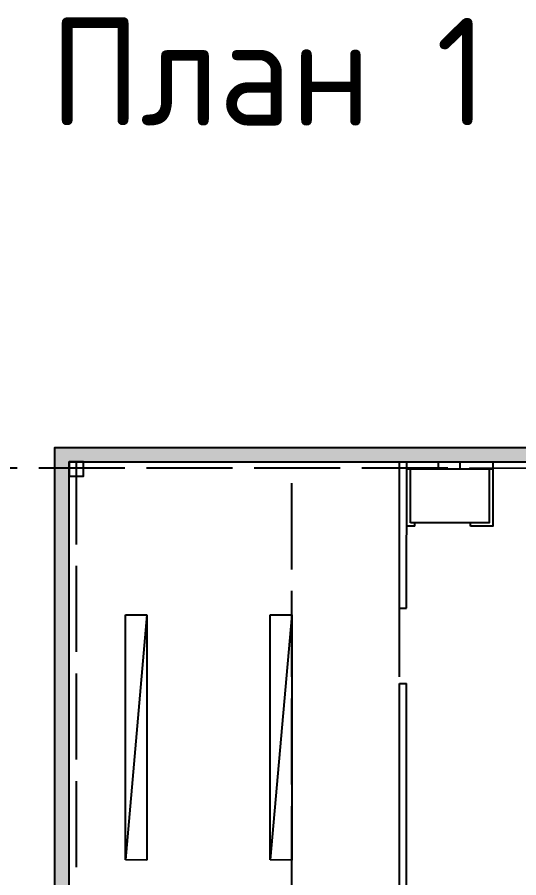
# Model space of a CAD drawing. Header units: millimetres. Extents: x -1544140 to 7445918, y -1294905 to 2019878.
# Drawn here: x 491143 to 505118, y 254107 to 278103 of the extents above; entities that cross this region are included whole.
import ezdxf

# ---------------------------------------------------------------- set-up
doc = ezdxf.new("R2010")
doc.units = ezdxf.units.MM
doc.header["$MEASUREMENT"] = 0
doc.linetypes.add('ACAD_ISO02W100', pattern=[15, 12, -3])
doc.styles.add('Annotative', font='GOST Common.ttf')
doc.styles.add('gost', font='GOST Common.ttf')
doc.dimstyles.get("Standard").update_dxf_attribs({"dimtxt": 1000, "dimasz": 100, "dimexe": 100, "dimexo": 0.06, "dimgap": 0.19, "dimtad": 1, "dimdec": 0, "dimzin": 0, "dimdsep": 46, "dimtxsty": 'Annotative', "dimblk": 'ARCHTICK', "dimcen": 0.09, "dimadec": 0, "dimazin": 0, "dimtfac": 1, "dimtdec": 0, "dimtofl": 0, "dimtmove": 0, "dimatfit": 3, "dimldrblk": 'ARCHTICK', "dimfxl": 700, "dimfxlon": 1, "dimtolj": 1, "dimtzin": 0, "dimarcsym": 0})

# ---------------------------------------------------------------- blocks, each defined once
blk = doc.blocks.new('_ArchTick')
at = {"color": 0, "linetype": 'ByBlock', "const_width": 0.15}
blk.add_lwpolyline([(-0.5, -0.5), (0.5, 0.5)], dxfattribs=at)
blk = doc.blocks.new('*D168')
at = {"color": 0, "lineweight": -2, "transparency": 16777216}
for p, q in [((457491, 265507), (456691, 265507)), ((456791, 208507), (456791, 265507)), ((457491, 208507), (456691, 208507))]:
    blk.add_line(p, q, dxfattribs=at)
at = {"layer": 'Defpoints', "color": 0, "transparency": 16777216}
for p in [(456791, 265507), (492791, 265507), (492791, 208507)]:
    blk.add_point(p, dxfattribs=at)
at = {"color": 0, "lineweight": -2, "transparency": 16777216, "xscale": 100, "yscale": 100, "zscale": 100}
for p, rotation in [((456791, 265507), 90), ((456791, 208507), 270)]:
    blk.add_blockref('_ArchTick', p, dxfattribs=dict(at, rotation=rotation))
at = {"color": 0, "transparency": 16777216, "insert": (456291, 237007), "char_height": 1000, "attachment_point": 5, "rotation": 90, "style": 'Annotative'}
blk.add_mtext('\\A1;57000', dxfattribs=at)

msp = doc.modelspace()

# ---------------------------------------------------------------- hatches: boundary and pattern name
at = {"true_color": 0x636466, "transparency": 33554687}
h = msp.add_hatch(color=251, dxfattribs=at)
h.dxf.hatch_style = 1
h.paths.add_polyline_path([(519773.7, 230107.1), (514391.4, 230107.1), (514391.3, 266107.1), (492191.3, 266107.1), (492191.3, 229462.1), (492591.3, 229462.4), (492591.3, 265707.1), (513991.3, 265707.1), (513991.4, 229707.1), (519773.5, 229707.1)])
h.paths.add_polyline_path([(525779.1, 230107.1), (519773.7, 230107.1), (519773.5, 229707.1), (525779, 229707.1)])
h.paths.add_polyline_path([(531763, 230107.1), (525779.1, 230107.1), (525779, 229707.1), (531762.7, 229707.1)])
h.paths.add_polyline_path([(537791.3, 230107.1), (531763, 230107.1), (531762.7, 229707.1), (537791.3, 229707.1)])
h.paths.add_polyline_path([(543791.3, 230107.1), (537791.3, 230107.1), (537791.3, 229707.1), (543791.3, 229707.1)])
h.paths.add_polyline_path([(549791.3, 230107.1), (543791.3, 230107.1), (543791.3, 229707.1), (549791.3, 229707.1)])
h.paths.add_polyline_path([(562391.3, 230107.1), (549791.3, 230107.1), (549791.3, 229707.1), (561991.3, 229707.1), (561991.3, 208307.1), (549791.3, 208307.1), (549791.3, 207907.1), (562391.3, 207907.1)])
h.paths.add_polyline_path([(543791.3, 208307.1), (537991.3, 208307.1), (537991.3, 196707.1), (543791.3, 196707.1), (543791.3, 197107.1), (538391.3, 197107.1), (538391.3, 207907.1), (543791.3, 207907.1)])
h.paths.add_polyline_path([(549791.3, 208307.1), (543791.3, 208307.1), (543791.3, 207907.1), (549791.3, 207907.1)])
h.paths.add_polyline_path([(544391.3, 197107.1), (543791.3, 197107.1), (543791.3, 196707.1), (543991.3, 196707.1), (543991.3, 163307.1), (543791.3, 163307.1), (543791.3, 162907.1), (544391.3, 162907.1)])
h.paths.add_polyline_path([(543791.3, 163307.1), (531709.6, 163307.1), (531709.3, 162907.1), (543791.3, 162907.1)])
h.paths.add_polyline_path([(531591.3, 184307.1), (525763.4, 184307.1), (525763.3, 183907.1), (531191.3, 183907.1), (531191.3, 162907.1), (531709.3, 162907.1), (531709.6, 163307.1), (531591.3, 163307.1)])
h.paths.add_polyline_path([(525763.4, 184307.1), (520968.9, 184307.1), (520968.9, 183907.1), (525763.3, 183907.1)])

# ---------------------------------------------------------------- linework, layer by layer
at = {"color": 9, "linetype": 'ACAD_ISO02W100', "ltscale": 200, "true_color": 0xc4c4c5}
for p, q in [((492781.5, 146403.5), (492791.3, 265707.1)), ((498791.3, 190707.1), (498791.3, 265707.1)), ((501791.3, 217707.1), (501791.3, 265707.1)), ((452741.3, 265557.1), (561791.3, 265507.1))]:
    msp.add_line(p, q, dxfattribs=at)
for p, q in [((501791.3, 261622.9), (501791.3, 265707.1)), ((501991.3, 261622.9), (501997.6, 265707.1)), ((501997.6, 265707.1), (504397.6, 265707.1)), ((502880.2, 265507.1), (502880.2, 265707.1)), ((503480.8, 265507.1), (503480.8, 265707.1)), ((502097.6, 265507.1), (501997.6, 265507.1)), ((501997.6, 265507.1), (504397.6, 265507.1)), ((502097.6, 265507.1), (502097.6, 265507.1)), ((504297.6, 265507.1), (504397.6, 265507.1)), ((502225.4, 263907.1), (502225.4, 264007.1)), ((503770.9, 263907.1), (503770.9, 264007.1)), ((501791.3, 261622.9), (501991.3, 261622.9)), ((494158.9, 254607), (494158.9, 261437.1)), ((494158.9, 261437.1), (494758.9, 261437.1)), ((494758.9, 261437.1), (494158.9, 254607)), ((494758.9, 261437.1), (494758.9, 254600.6)), ((498191.3, 254607), (498191.3, 261437.1)), ((498191.3, 261437.1), (498791.3, 261437.1)), ((498791.3, 261437.1), (498191.3, 254607)), ((498791.3, 261437.1), (498791.3, 254600.6)), ((501791.3, 224041.7), (501791.3, 259522.9)), ((501791.3, 259522.9), (501991.3, 259522.9)), ((501991.3, 223841.7), (501991.3, 259522.9)), ((494758.9, 254600.6), (494158.9, 254607)), ((498791.3, 254600.6), (498191.3, 254607))]:
    msp.add_line(p, q)
for points in [[(483591.3, 183907.1), (468191.3, 183907.1), (468191.3, 197107.1), (498191.3, 197107.1), (498191.3, 207907.1), (492991.3, 207907.1), (492191.3, 207907.1), (492191.3, 266107.1), (514391.3, 266107.1), (514391.4, 230107.1), (562391.3, 230107.1), (562391.3, 207907.1), (538391.3, 207907.1), (538391.3, 197107.1), (544391.3, 197107.1), (544391.3, 162907.1), (531191.3, 162907.1), (531191.3, 183907.1), (520968.9, 183907.1)], [(483591.3, 184307.1), (468591.3, 184307.1), (468591.3, 196707.1), (498591.3, 196707.1), (498591.3, 208307.1), (492991.3, 208307.1), (492591.3, 208307.1), (492591.3, 265707.1), (513991.3, 265707.1), (513991.4, 229507.1), (513991.4, 229707.1), (561991.3, 229707.1), (561991.3, 208307.1), (537991.3, 208307.1), (537991.3, 196707.1), (543991.3, 196707.1), (543991.3, 163307.1), (531591.3, 163307.1), (531591.3, 184307.1), (520875.7, 184307.1)], [(502225.4, 263907.1), (501997.6, 263907.1), (501997.6, 265707.1)], [(504397.6, 265707.1), (504397.6, 263907.1), (503770.9, 263907.1)], [(502097.6, 264007.1), (502097.6, 265507.1), (504297.6, 265507.1), (504297.6, 264007.1), (502097.6, 264007.1)]]:
    msp.add_lwpolyline(points)
msp.add_lwpolyline([(492591.3, 265307.1), (492991.3, 265307.1), (492991.3, 265707.1), (492591.3, 265707.1)], close=True)

# ---------------------------------------------------------------- texts
at = {"insert": (492047.1, 278083), "char_height": 3000, "attachment_point": 1, "style": 'gost'}
msp.add_mtext_dynamic_manual_height_columns('План 1 этажа', width=28981.325, gutter_width=1, heights=[0], dxfattribs=at)

# ---------------------------------------------------------------- dimensions: what is measured, and where the dimension line sits
dim = msp.add_linear_dim(base=(456791.3, 265507.1), p1=(492791.3, 208507.1), p2=(492791.3, 265507.1), angle=90, dimstyle='Standard', override={"dimtmove": 1})
dim.commit()
dim.dimension.update_dxf_attribs({"geometry": '*D168', "text_midpoint": (456291.1, 237007.1)})

doc.saveas('drawing.dxf')
